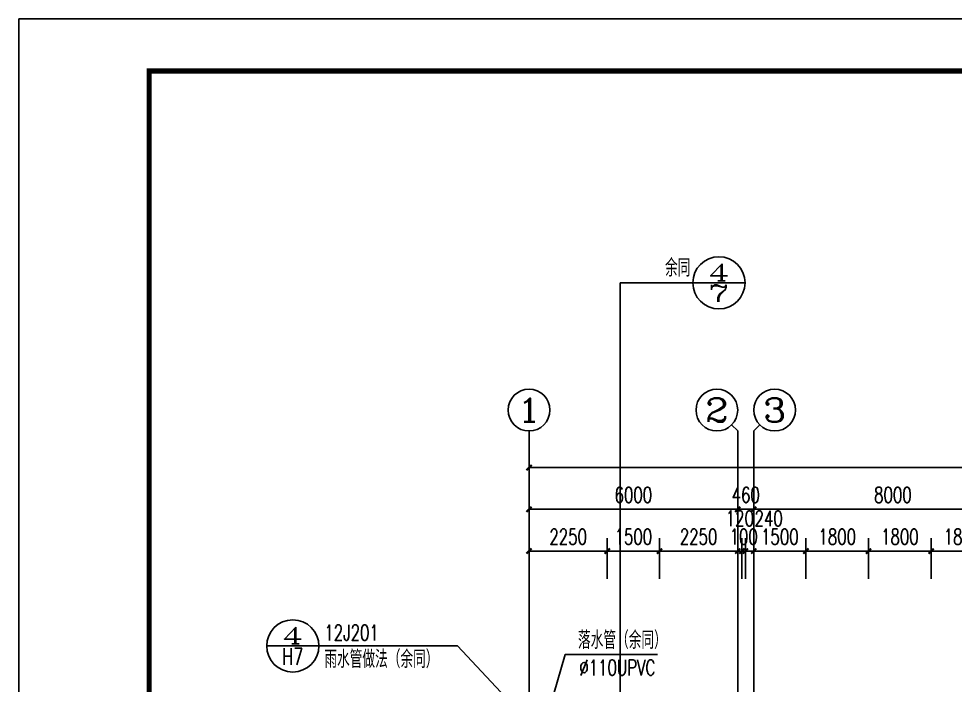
# Model space of a CAD drawing. Header units: millimetres. Extents: x 4279522 to 4437387, y 18981343 to 19528009.
# Drawn here: x 4333912 to 4360835, y 19302420 to 19321565 of the extents above; entities that cross this region are included whole.
import ezdxf
from ezdxf.enums import TextEntityAlignment as Align

# ---------------------------------------------------------------- set-up
doc = ezdxf.new("R2010")
doc.units = ezdxf.units.MM
doc.header["$LTSCALE"] = 1000
doc.header["$MEASUREMENT"] = 0
doc.linetypes.add('DOTE', pattern=[2.42, 2, -0.2, 0.02, -0.2])
doc.layers.get('Defpoints').update_dxf_attribs({"color": 1})
for name, color, linetype in [('AXIS_TEXT', 7, 'Continuous'), ('AXIS_外部', 171, 'Continuous'), ('DIM_IDEN', 171, 'Continuous'), ('DOTE', 250, 'DOTE'), ('PUB_DIM', 161, 'Continuous'), ('PUB_TEXT', 7, 'Continuous'), ('TK', 4, 'Continuous')]:
    doc.layers.add(name, color=color, linetype=linetype)
doc.styles.add('_TCH_AXIS', font='COMPLEX', dxfattribs={"bigfont": 'GBCBIG'})
doc.styles.add('_TCH_DIM', font='SIMPLEX', dxfattribs={"bigfont": 'GBCBIG'})
doc.styles.add('_TCH_DIM_T3', font='SIMPLEX', dxfattribs={"width": 0.705882, "bigfont": 'GBCBIG'})
doc.styles.add('_TCH_LABEL', font='COMPLEX', dxfattribs={"bigfont": 'GBCBIG'})
doc.styles.add('COMPLEX', font='COMPLEX')
doc.dimstyles.new('_TCH_ARCH&&150', dxfattribs={"dimtxt": 446.25, "dimasz": 150, "dimexe": 375, "dimexo": 450, "dimgap": 189.375, "dimtad": 1, "dimdec": 0, "dimzin": 0, "dimdsep": 46, "dimtxsty": '_TCH_DIM_T3', "dimblk": 'ARCHTICK', "dimcen": 0.09, "dimclrt": 7, "dimazin": 2, "dimtfac": 1, "dimtdec": 0, "dimtix": 1, "dimtmove": 2, "dimatfit": 3, "dimfxl": 0, "dimtolj": 1, "dimtzin": 0, "dimarcsym": 0})

# ---------------------------------------------------------------- blocks, each defined once
blk = doc.blocks.new('GeYuanFrame_76024051', base_point=(18.76, 4.34))
at = {"layer": 'TK'}
blk.add_line((43.76, 414.34), (676.76, 414.34), dxfattribs=at)
blk.add_lwpolyline([(18.76, 424.34), (686.76, 424.34), (686.76, 4.34), (18.76, 4.34), (18.76, 424.34)], dxfattribs=at)
at = {"layer": 'TK', "const_width": 1}
blk.add_lwpolyline([(676.76, 414.34), (43.76, 414.34), (43.76, 14.34), (676.76, 14.34)], close=True, dxfattribs=at)
blk = doc.blocks.new('_ArchTick')
at = {"color": 0, "linetype": 'ByBlock', "const_width": 0.4}
blk.add_lwpolyline([(-0.5, -0.5), (0.5, 0.5)], dxfattribs=at)
blk = doc.blocks.new('*D221')
at = {"layer": 'Defpoints', "color": 0}
for p in [(4361942, 19306273), (4360142, 19305028), (4361942, 19305028)]:
    blk.add_point(p, dxfattribs=at)
at = {"layer": 'PUB_DIM', "color": 0, "lineweight": -2}
for p, q in [((4360142, 19305478), (4360142, 19306648)), ((4361942, 19305478), (4361942, 19306648)), ((4360142, 19306273), (4361942, 19306273))]:
    blk.add_line(p, q, dxfattribs=at)
at = {"layer": 'PUB_DIM', "color": 0, "lineweight": -2, "xscale": 150, "yscale": 150, "zscale": 150, "rotation": 180}
blk.add_blockref('_ArchTick', (4360142, 19306273), dxfattribs=at)
at = {"layer": 'PUB_DIM', "color": 0, "lineweight": -2, "xscale": 150, "yscale": 150, "zscale": 150}
blk.add_blockref('_ArchTick', (4361942, 19306273), dxfattribs=at)
at = {"layer": 'PUB_DIM', "color": 7, "insert": (4361042, 19306686), "char_height": 446.2, "attachment_point": 5, "style": '_TCH_DIM_T3'}
blk.add_mtext('\\A1;1800', dxfattribs=at)
blk = doc.blocks.new('*D222')
at = {"layer": 'Defpoints', "color": 0}
for p in [(4360142, 19306273), (4358342, 19305028), (4360142, 19305028)]:
    blk.add_point(p, dxfattribs=at)
at = {"layer": 'PUB_DIM', "color": 0, "lineweight": -2}
for p, q in [((4358342, 19305478), (4358342, 19306648)), ((4360142, 19305478), (4360142, 19306648)), ((4358342, 19306273), (4360142, 19306273))]:
    blk.add_line(p, q, dxfattribs=at)
at = {"layer": 'PUB_DIM', "color": 0, "lineweight": -2, "xscale": 150, "yscale": 150, "zscale": 150, "rotation": 180}
blk.add_blockref('_ArchTick', (4358342, 19306273), dxfattribs=at)
at = {"layer": 'PUB_DIM', "color": 0, "lineweight": -2, "xscale": 150, "yscale": 150, "zscale": 150}
blk.add_blockref('_ArchTick', (4360142, 19306273), dxfattribs=at)
at = {"layer": 'PUB_DIM', "color": 7, "insert": (4359242, 19306686), "char_height": 446.2, "attachment_point": 5, "style": '_TCH_DIM_T3'}
blk.add_mtext('\\A1;1800', dxfattribs=at)
blk = doc.blocks.new('*D223')
at = {"layer": 'Defpoints', "color": 0}
for p in [(4358342, 19306273), (4356542, 19305028), (4358342, 19305028)]:
    blk.add_point(p, dxfattribs=at)
at = {"layer": 'PUB_DIM', "color": 0, "lineweight": -2}
for p, q in [((4356542, 19305478), (4356542, 19306648)), ((4358342, 19305478), (4358342, 19306648)), ((4356542, 19306273), (4358342, 19306273))]:
    blk.add_line(p, q, dxfattribs=at)
at = {"layer": 'PUB_DIM', "color": 0, "lineweight": -2, "xscale": 150, "yscale": 150, "zscale": 150, "rotation": 180}
blk.add_blockref('_ArchTick', (4356542, 19306273), dxfattribs=at)
at = {"layer": 'PUB_DIM', "color": 0, "lineweight": -2, "xscale": 150, "yscale": 150, "zscale": 150}
blk.add_blockref('_ArchTick', (4358342, 19306273), dxfattribs=at)
at = {"layer": 'PUB_DIM', "color": 7, "insert": (4357442, 19306686), "char_height": 446.2, "attachment_point": 5, "style": '_TCH_DIM_T3'}
blk.add_mtext('\\A1;1800', dxfattribs=at)
blk = doc.blocks.new('*D224')
at = {"layer": 'Defpoints', "color": 0}
for p in [(4356542, 19306273), (4355042, 19305028), (4356542, 19305028)]:
    blk.add_point(p, dxfattribs=at)
at = {"layer": 'PUB_DIM', "color": 0, "lineweight": -2}
for p, q in [((4355042, 19305478), (4355042, 19306648)), ((4356542, 19305478), (4356542, 19306648)), ((4355042, 19306273), (4356542, 19306273))]:
    blk.add_line(p, q, dxfattribs=at)
at = {"layer": 'PUB_DIM', "color": 0, "lineweight": -2, "xscale": 150, "yscale": 150, "zscale": 150, "rotation": 180}
blk.add_blockref('_ArchTick', (4355042, 19306273), dxfattribs=at)
at = {"layer": 'PUB_DIM', "color": 0, "lineweight": -2, "xscale": 150, "yscale": 150, "zscale": 150}
blk.add_blockref('_ArchTick', (4356542, 19306273), dxfattribs=at)
at = {"layer": 'PUB_DIM', "color": 7, "insert": (4355792, 19306686), "char_height": 446.2, "attachment_point": 5, "style": '_TCH_DIM_T3'}
blk.add_mtext('\\A1;1500', dxfattribs=at)
blk = doc.blocks.new('*D225')
at = {"layer": 'Defpoints', "color": 0}
for p in [(4355042, 19306273), (4354802, 19305028), (4355042, 19305028)]:
    blk.add_point(p, dxfattribs=at)
at = {"layer": 'PUB_DIM', "color": 0, "lineweight": -2}
for p, q in [((4354802, 19305478), (4354802, 19306648)), ((4355042, 19305478), (4355042, 19306648)), ((4354802, 19306273), (4354652, 19306273)), ((4354802, 19306273), (4355042, 19306273)), ((4355042, 19306273), (4355192, 19306273))]:
    blk.add_line(p, q, dxfattribs=at)
at = {"layer": 'PUB_DIM', "color": 0, "lineweight": -2, "xscale": 150, "yscale": 150, "zscale": 150}
blk.add_blockref('_ArchTick', (4354802, 19306273), dxfattribs=at)
at = {"layer": 'PUB_DIM', "color": 0, "lineweight": -2, "xscale": 150, "yscale": 150, "zscale": 150, "rotation": 180}
blk.add_blockref('_ArchTick', (4355042, 19306273), dxfattribs=at)
at = {"layer": 'PUB_DIM', "color": 7, "insert": (4355471, 19307211), "char_height": 446.2, "attachment_point": 5, "style": '_TCH_DIM_T3'}
blk.add_mtext('\\A1;240', dxfattribs=at)
blk = doc.blocks.new('*D226')
at = {"layer": 'Defpoints', "color": 0}
for p in [(4354802, 19306273), (4354702, 19305028), (4354802, 19305028)]:
    blk.add_point(p, dxfattribs=at)
at = {"layer": 'PUB_DIM', "color": 0, "lineweight": -2}
for p, q in [((4354702, 19305478), (4354702, 19306648)), ((4354802, 19305478), (4354802, 19306648)), ((4354702, 19306273), (4354552, 19306273)), ((4354702, 19306273), (4354802, 19306273)), ((4354802, 19306273), (4354952, 19306273))]:
    blk.add_line(p, q, dxfattribs=at)
at = {"layer": 'PUB_DIM', "color": 0, "lineweight": -2, "xscale": 150, "yscale": 150, "zscale": 150}
blk.add_blockref('_ArchTick', (4354702, 19306273), dxfattribs=at)
at = {"layer": 'PUB_DIM', "color": 0, "lineweight": -2, "xscale": 150, "yscale": 150, "zscale": 150, "rotation": 180}
blk.add_blockref('_ArchTick', (4354802, 19306273), dxfattribs=at)
at = {"layer": 'PUB_DIM', "color": 7, "insert": (4354752, 19306686), "char_height": 446.2, "attachment_point": 5, "style": '_TCH_DIM_T3'}
blk.add_mtext('\\A1;100', dxfattribs=at)
blk = doc.blocks.new('*D227')
at = {"layer": 'Defpoints', "color": 0}
for p in [(4354702, 19306273), (4354582, 19305028), (4354702, 19305028)]:
    blk.add_point(p, dxfattribs=at)
at = {"layer": 'PUB_DIM', "color": 0, "lineweight": -2}
for p, q in [((4354582, 19305478), (4354582, 19306648)), ((4354702, 19305478), (4354702, 19306648)), ((4354582, 19306273), (4354432, 19306273)), ((4354582, 19306273), (4354702, 19306273)), ((4354702, 19306273), (4354852, 19306273))]:
    blk.add_line(p, q, dxfattribs=at)
at = {"layer": 'PUB_DIM', "color": 0, "lineweight": -2, "xscale": 150, "yscale": 150, "zscale": 150}
blk.add_blockref('_ArchTick', (4354582, 19306273), dxfattribs=at)
at = {"layer": 'PUB_DIM', "color": 0, "lineweight": -2, "xscale": 150, "yscale": 150, "zscale": 150, "rotation": 180}
blk.add_blockref('_ArchTick', (4354702, 19306273), dxfattribs=at)
at = {"layer": 'PUB_DIM', "color": 7, "insert": (4354642, 19307211), "char_height": 446.2, "attachment_point": 5, "style": '_TCH_DIM_T3'}
blk.add_mtext('\\A1;120', dxfattribs=at)
blk = doc.blocks.new('*D228')
at = {"layer": 'Defpoints', "color": 0}
for p in [(4354582, 19306273), (4352332, 19305028), (4354582, 19305028)]:
    blk.add_point(p, dxfattribs=at)
at = {"layer": 'PUB_DIM', "color": 0, "lineweight": -2}
for p, q in [((4352332, 19305478), (4352332, 19306648)), ((4354582, 19305478), (4354582, 19306648)), ((4352332, 19306273), (4354582, 19306273))]:
    blk.add_line(p, q, dxfattribs=at)
at = {"layer": 'PUB_DIM', "color": 0, "lineweight": -2, "xscale": 150, "yscale": 150, "zscale": 150, "rotation": 180}
blk.add_blockref('_ArchTick', (4352332, 19306273), dxfattribs=at)
at = {"layer": 'PUB_DIM', "color": 0, "lineweight": -2, "xscale": 150, "yscale": 150, "zscale": 150}
blk.add_blockref('_ArchTick', (4354582, 19306273), dxfattribs=at)
at = {"layer": 'PUB_DIM', "color": 7, "insert": (4353457, 19306686), "char_height": 446.2, "attachment_point": 5, "style": '_TCH_DIM_T3'}
blk.add_mtext('\\A1;2250', dxfattribs=at)
blk = doc.blocks.new('*D229')
at = {"layer": 'Defpoints', "color": 0}
for p in [(4352332, 19306273), (4350832, 19305028), (4352332, 19305028)]:
    blk.add_point(p, dxfattribs=at)
at = {"layer": 'PUB_DIM', "color": 0, "lineweight": -2}
for p, q in [((4350832, 19305478), (4350832, 19306648)), ((4352332, 19305478), (4352332, 19306648)), ((4350832, 19306273), (4352332, 19306273))]:
    blk.add_line(p, q, dxfattribs=at)
at = {"layer": 'PUB_DIM', "color": 0, "lineweight": -2, "xscale": 150, "yscale": 150, "zscale": 150, "rotation": 180}
blk.add_blockref('_ArchTick', (4350832, 19306273), dxfattribs=at)
at = {"layer": 'PUB_DIM', "color": 0, "lineweight": -2, "xscale": 150, "yscale": 150, "zscale": 150}
blk.add_blockref('_ArchTick', (4352332, 19306273), dxfattribs=at)
at = {"layer": 'PUB_DIM', "color": 7, "insert": (4351582, 19306686), "char_height": 446.2, "attachment_point": 5, "style": '_TCH_DIM_T3'}
blk.add_mtext('\\A1;1500', dxfattribs=at)
blk = doc.blocks.new('*D230')
at = {"layer": 'Defpoints', "color": 0}
for p in [(4350832, 19306273), (4348582, 19305028), (4350832, 19305028)]:
    blk.add_point(p, dxfattribs=at)
at = {"layer": 'PUB_DIM', "color": 0, "lineweight": -2}
for p, q in [((4348582, 19305478), (4348582, 19306648)), ((4350832, 19305478), (4350832, 19306648)), ((4348582, 19306273), (4350832, 19306273))]:
    blk.add_line(p, q, dxfattribs=at)
at = {"layer": 'PUB_DIM', "color": 0, "lineweight": -2, "xscale": 150, "yscale": 150, "zscale": 150, "rotation": 180}
blk.add_blockref('_ArchTick', (4348582, 19306273), dxfattribs=at)
at = {"layer": 'PUB_DIM', "color": 0, "lineweight": -2, "xscale": 150, "yscale": 150, "zscale": 150}
blk.add_blockref('_ArchTick', (4350832, 19306273), dxfattribs=at)
at = {"layer": 'PUB_DIM', "color": 7, "insert": (4349707, 19306686), "char_height": 446.2, "attachment_point": 5, "style": '_TCH_DIM_T3'}
blk.add_mtext('\\A1;2250', dxfattribs=at)
blk = doc.blocks.new('*D231')
at = {"layer": 'AXIS_外部', "color": 0, "lineweight": -2}
for p, q in [((4348582, 19304173), (4348582, 19307848)), ((4354582, 19304173), (4354582, 19307848)), ((4348582, 19307473), (4354582, 19307473))]:
    blk.add_line(p, q, dxfattribs=at)
at = {"layer": 'Defpoints', "color": 0}
for p in [(4354582, 19307473), (4348582, 19303723), (4354582, 19303723)]:
    blk.add_point(p, dxfattribs=at)
at = {"layer": 'AXIS_外部', "color": 0, "lineweight": -2, "xscale": 150, "yscale": 150, "zscale": 150, "rotation": 180}
blk.add_blockref('_ArchTick', (4348582, 19307473), dxfattribs=at)
at = {"layer": 'AXIS_外部', "color": 0, "lineweight": -2, "xscale": 150, "yscale": 150, "zscale": 150}
blk.add_blockref('_ArchTick', (4354582, 19307473), dxfattribs=at)
at = {"layer": 'AXIS_外部', "color": 7, "insert": (4351582, 19307886), "char_height": 446.2, "attachment_point": 5, "style": '_TCH_DIM_T3'}
blk.add_mtext('\\A1;6000', dxfattribs=at)
blk = doc.blocks.new('*D232')
at = {"layer": 'AXIS_外部', "color": 0, "lineweight": -2}
for p, q in [((4354582, 19304173), (4354582, 19307848)), ((4355042, 19304173), (4355042, 19307848)), ((4354582, 19307473), (4354432, 19307473)), ((4354582, 19307473), (4355042, 19307473)), ((4355042, 19307473), (4355192, 19307473))]:
    blk.add_line(p, q, dxfattribs=at)
at = {"layer": 'Defpoints', "color": 0}
for p in [(4355042, 19307473), (4354582, 19303723), (4355042, 19303723)]:
    blk.add_point(p, dxfattribs=at)
at = {"layer": 'AXIS_外部', "color": 0, "lineweight": -2, "xscale": 150, "yscale": 150, "zscale": 150}
blk.add_blockref('_ArchTick', (4354582, 19307473), dxfattribs=at)
at = {"layer": 'AXIS_外部', "color": 0, "lineweight": -2, "xscale": 150, "yscale": 150, "zscale": 150, "rotation": 180}
blk.add_blockref('_ArchTick', (4355042, 19307473), dxfattribs=at)
at = {"layer": 'AXIS_外部', "color": 7, "insert": (4354812, 19307886), "char_height": 446.2, "attachment_point": 5, "style": '_TCH_DIM_T3'}
blk.add_mtext('\\A1;460', dxfattribs=at)
blk = doc.blocks.new('*D233')
at = {"layer": 'AXIS_外部', "color": 0, "lineweight": -2}
for p, q in [((4355042, 19304173), (4355042, 19307848)), ((4363042, 19304173), (4363042, 19307848)), ((4355042, 19307473), (4363042, 19307473))]:
    blk.add_line(p, q, dxfattribs=at)
at = {"layer": 'Defpoints', "color": 0}
for p in [(4363042, 19307473), (4355042, 19303723), (4363042, 19303723)]:
    blk.add_point(p, dxfattribs=at)
at = {"layer": 'AXIS_外部', "color": 0, "lineweight": -2, "xscale": 150, "yscale": 150, "zscale": 150, "rotation": 180}
blk.add_blockref('_ArchTick', (4355042, 19307473), dxfattribs=at)
at = {"layer": 'AXIS_外部', "color": 0, "lineweight": -2, "xscale": 150, "yscale": 150, "zscale": 150}
blk.add_blockref('_ArchTick', (4363042, 19307473), dxfattribs=at)
at = {"layer": 'AXIS_外部', "color": 7, "insert": (4359042, 19307886), "char_height": 446.2, "attachment_point": 5, "style": '_TCH_DIM_T3'}
blk.add_mtext('\\A1;8000', dxfattribs=at)
blk = doc.blocks.new('*D241')
at = {"layer": 'AXIS_外部', "color": 0, "lineweight": -2}
for p, q in [((4348582, 19304173), (4348582, 19309048)), ((4411282, 19304173), (4411282, 19309048)), ((4348582, 19308673), (4411282, 19308673))]:
    blk.add_line(p, q, dxfattribs=at)
at = {"layer": 'Defpoints', "color": 0}
for p in [(4411282, 19308673), (4348582, 19303723), (4411282, 19303723)]:
    blk.add_point(p, dxfattribs=at)
at = {"layer": 'AXIS_外部', "color": 0, "lineweight": -2, "xscale": 150, "yscale": 150, "zscale": 150, "rotation": 180}
blk.add_blockref('_ArchTick', (4348582, 19308673), dxfattribs=at)
at = {"layer": 'AXIS_外部', "color": 0, "lineweight": -2, "xscale": 150, "yscale": 150, "zscale": 150}
blk.add_blockref('_ArchTick', (4411282, 19308673), dxfattribs=at)
at = {"layer": 'AXIS_外部', "color": 7, "insert": (4379932, 19309086), "char_height": 446.2, "attachment_point": 5, "style": '_TCH_DIM_T3'}
blk.add_mtext('\\A1;62700', dxfattribs=at)
blk = doc.blocks.new('_AXISO')
blk.add_circle((0, 0), 0.5)
at = {"layer": 'AXIS_TEXT', "style": 'COMPLEX', "width": 1.041667}
blk.add_attdef('A', text='', height=0.56, dxfattribs=at).set_placement((-0.25, -0.28), (0.25, -0.28), align=Align.FIT)

msp = doc.modelspace()

# ---------------------------------------------------------------- linework, layer by layer
at = {"layer": 'AXIS_外部'}
for p, q in [((4354406.5, 19309899.1), (4354582.2, 19309723.4)), ((4355218, 19309899.1), (4355042.2, 19309723.4)), ((4348582.2, 19303723.4), (4348582.2, 19309723.4)), ((4354582.2, 19303723.4), (4354582.2, 19309723.4)), ((4355042.2, 19303723.4), (4355042.2, 19309723.4))]:
    msp.add_line(p, q, dxfattribs=at)
at = {"layer": 'DIM_IDEN'}
for p, q in [((4351206.5, 19313979.4), (4353291.3, 19313979.4)), ((4351206.5, 19299978.6), (4351206.5, 19313979.4)), ((4354791.3, 19313979.4), (4353291.3, 19313979.4)), ((4342540.1, 19303549.1), (4341040.1, 19303549.1)), ((4346529.6, 19303549.1), (4342540.1, 19303549.1)), ((4348760.3, 19301163.3), (4346529.6, 19303549.1)), ((4348947.2, 19300963.4), (4349618, 19303306.9)), ((4349618, 19303306.9), (4352277.7, 19303306.9))]:
    msp.add_line(p, q, dxfattribs=at)
for centre in [(4354041.3, 19313979.4), (4341790.1, 19303549.1)]:
    msp.add_circle(centre, 750, dxfattribs=at)
at = {"layer": 'DOTE'}
for p, q in [((4348582.2, 19303723.4), (4348582.2, 19279723.4)), ((4354582.2, 19303723.4), (4354582.2, 19279723.4)), ((4355042.2, 19303723.4), (4355042.2, 19279723.4))]:
    msp.add_line(p, q, dxfattribs=at)

# ---------------------------------------------------------------- block references
at = {"xscale": 150, "yscale": 150, "zscale": 150}
msp.add_blockref('GeYuanFrame_76024051', (4333912, 19258564.8), dxfattribs=at)
at = {"layer": 'AXIS_外部'}
ref = msp.add_blockref('_AXISO', (4348582.2, 19310323.4), dxfattribs=dict(at, xscale=1200, yscale=1200, zscale=1200))
ref.add_attrib('A', '1', dxfattribs={"layer": 'AXIS_TEXT', "height": 678.8, "style": '_TCH_AXIS', "width": 2.333333}).set_placement((4348242.8, 19309984), (4348921.6, 19309984), align=Align.FIT)
ref = msp.add_blockref('_AXISO', (4353982.2, 19310323.4), dxfattribs=dict(at, xscale=1200, yscale=1200, zscale=1200))
ref.add_attrib('A', '2', dxfattribs={"layer": 'AXIS_TEXT', "height": 678.8, "style": '_TCH_AXIS', "width": 1.5}).set_placement((4353642.8, 19309984), (4354321.6, 19309984), align=Align.FIT)
ref = msp.add_blockref('_AXISO', (4355642.2, 19310323.4), dxfattribs=dict(at, xscale=1200, yscale=1200, zscale=1200))
ref.add_attrib('A', '3', dxfattribs={"layer": 'AXIS_TEXT', "height": 678.8, "style": '_TCH_AXIS', "width": 1.5}).set_placement((4355302.8, 19309984), (4355981.6, 19309984), align=Align.FIT)

# ---------------------------------------------------------------- texts
at = {"layer": 'PUB_TEXT'}
for s, style, p in [('余同', '_TCH_DIM', (4352491.6, 19314159.2)), ('落水管（余同）', '_TCH_LABEL', (4349989.4, 19303464.4)), ('雨水管做法（余同）', '_TCH_DIM', (4342697.6, 19302916.9))]:
    msp.add_text(s, height=506.38, dxfattribs=dict(at, style=style)).set_placement(p)
at = {"layer": 'PUB_TEXT', "style": '_TCH_LABEL'}
for s, height, width, p, p2 in [('4', 483, 1.640625, (4353739.5, 19314039.8), (4354343.2, 19314039.8)), ('7', 483, 1.875, (4353739.5, 19313436), (4354343.2, 19313436)), ('4', 483, 1.640625, (4341488.3, 19303609.5), (4342092, 19303609.5)), ('H7', 482.99, 0.690789, (4341488.3, 19303005.7), (4342092, 19303005.7))]:
    msp.add_text(s, height=height, dxfattribs=dict(at, width=width)).set_placement(p, p2, align=Align.FIT)
at = {"layer": 'PUB_TEXT', "width": 0.705882}
for s, style, p in [('12J201', '_TCH_DIM', (4342697.6, 19303706.6)), ('%%c110UPVC', '_TCH_LABEL', (4350027.7, 19302703.1))]:
    msp.add_text(s, height=446.25, dxfattribs=dict(at, style=style)).set_placement(p)

# ---------------------------------------------------------------- dimensions: what is measured, and where the dimension line sits
at = {"layer": 'AXIS_外部'}
for p1, p2, distance, picture, middle in [((4348582.2, 19303723.4), (4411282.2, 19303723.4), 4950, '*D241', (4379932.2, 19309085.9)), ((4348582.2, 19303723.4), (4354582.2, 19303723.4), 3750, '*D231', (4351582.2, 19307885.9)), ((4354582.2, 19303723.4), (4355042.2, 19303723.4), 3750, '*D232', (4354812.2, 19307885.9)), ((4355042.2, 19303723.4), (4363042.2, 19303723.4), 3750, '*D233', (4359042.2, 19307885.9))]:
    dim = msp.add_aligned_dim(p1=p1, p2=p2, distance=distance, dimstyle='_TCH_ARCH&&150', dxfattribs=at)
    dim.commit()
    dim.dimension.update_dxf_attribs({"geometry": picture, "text_midpoint": middle})
at = {"layer": 'PUB_DIM'}
for base, p1, p2, picture, middle in [((4354702.2, 19306273.4), (4354582.2, 19305027.6), (4354702.2, 19305027.6), '*D227', (4354642.2, 19307210.9)), ((4355042.2, 19306273.4), (4354802.2, 19305027.6), (4355042.2, 19305027.6), '*D225', (4355470.9, 19307210.9))]:
    dim = msp.add_linear_dim(base=base, p1=p1, p2=p2, angle=0, dimstyle='_TCH_ARCH&&150', dxfattribs=at)
    dim.commit()
    dim.dimension.update_dxf_attribs({"geometry": picture, "text_midpoint": middle, "dimtype": 129})
for p1, p2, picture, middle in [((4348582.2, 19305027.6), (4350832.2, 19305027.6), '*D230', (4349707.2, 19306685.9)), ((4350832.2, 19305027.6), (4352332.2, 19305027.6), '*D229', (4351582.2, 19306685.9)), ((4352332.2, 19305027.6), (4354582.2, 19305027.6), '*D228', (4353457.2, 19306685.9)), ((4354702.2, 19305027.6), (4354802.2, 19305027.6), '*D226', (4354752.2, 19306685.9)), ((4355042.2, 19305027.6), (4356542.2, 19305027.6), '*D224', (4355792.2, 19306685.9)), ((4356542.2, 19305027.6), (4358342.2, 19305027.6), '*D223', (4357442.2, 19306685.9)), ((4358342.2, 19305027.6), (4360142.2, 19305027.6), '*D222', (4359242.2, 19306685.9)), ((4360142.2, 19305027.6), (4361942.2, 19305027.6), '*D221', (4361042.2, 19306685.9))]:
    dim = msp.add_aligned_dim(p1=p1, p2=p2, distance=1245.8, dimstyle='_TCH_ARCH&&150', dxfattribs=at)
    dim.commit()
    dim.dimension.update_dxf_attribs({"geometry": picture, "text_midpoint": middle})

doc.saveas('drawing.dxf')
